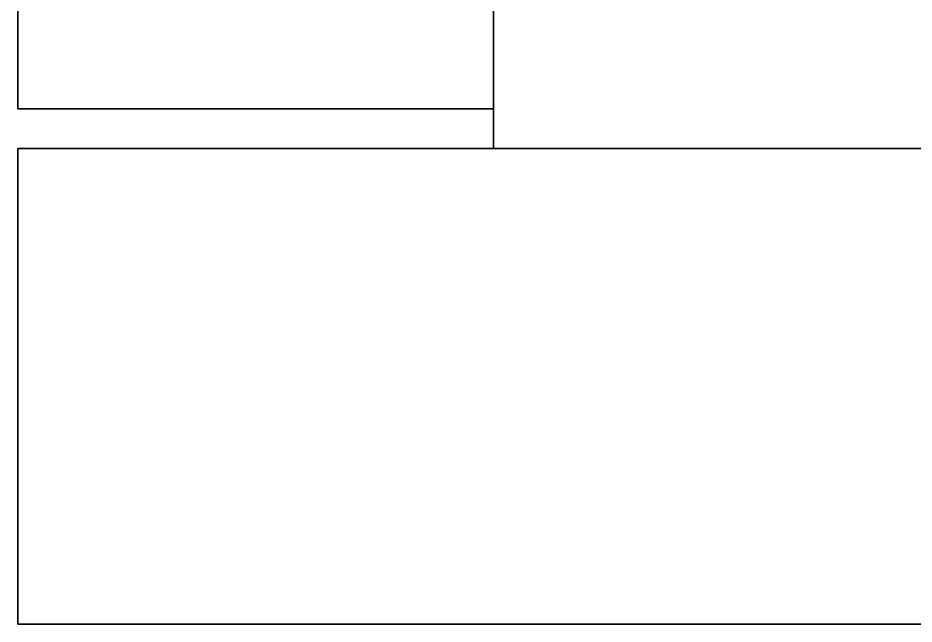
# Model space of a CAD drawing. Extents: x -80 to 2901, y -3352 to 80.
# Drawn here: x 2241 to 2274.92, y -2152 to -2129.06 of the extents above; entities that cross this region are included whole.
import ezdxf

# ---------------------------------------------------------------- set-up
doc = ezdxf.new("R2010")
doc.units = 0

# ---------------------------------------------------------------- blocks, each defined once
blk = doc.blocks.new('cocina Juan v2.lateral terminacion.Lateral Derecho1', base_point=(18, 0))
at = {"layer": 'e-Roble Nebraska gris', "color": 0}
for points in [[(0, 0), (0, 580), (0, 580, 2580), (0, 0, 2580)], [(18, 0), (18, 580), (18, 580, 2580), (18, 0, 2580)]]:
    blk.add_3dface(points, dxfattribs=at)
at = {"layer": 'e-roble nebraska gris', "color": 0}
for points in [[(0, 0), (0, 580), (18, 580), (18, 0)], [(0, 580, 2580), (0, 0, 2580), (18, 0, 2580), (18, 580, 2580)], [(0, 0, 2580), (0, 0), (18, 0), (18, 0, 2580)]]:
    blk.add_3dface(points, dxfattribs=at)
blk = doc.blocks.new('cocina Juan v2.lateral terminacion.Lateral Derecho')
at = {"layer": 'e-Roble Nebraska gris'}
blk.add_blockref('cocina Juan v2.lateral terminacion.Lateral Derecho1', (18, 0), dxfattribs=at)
blk = doc.blocks.new('cocina Juan v2.lateral terminacion')
at = {"layer": 'cocina Juan v2.lateral terminacion.Lateral Derecho'}
blk.add_blockref('cocina Juan v2.lateral terminacion.Lateral Derecho', (0, 0), dxfattribs=at)
blk = doc.blocks.new('cocina Juan v2.alacena 2p.Lateral Derecho1', base_point=(800, 18, 20))
at = {"layer": 'blanco', "color": 0}
for points in [[(782, 18, 20), (782, 577, 20), (800, 577, 20), (800, 18, 20)], [(782, 577, 686), (782, 18, 686), (800, 18, 686), (800, 577, 686)]]:
    blk.add_3dface(points, dxfattribs=at)
at = {"layer": 'Blanco', "color": 0}
blk.add_3dface([(800, 18, 20), (800, 577, 20), (800, 577, 686), (800, 18, 686)], dxfattribs=at)
at = {"layer": 'e-Roble nebraska gris', "color": 0}
blk.add_3dface([(782, 18, 686), (782, 18, 20), (800, 18, 20), (800, 18, 686)], dxfattribs=at)
blk = doc.blocks.new('cocina Juan v2.alacena 2p.Lateral Derecho')
at = {"layer": 'Blanco'}
blk.add_blockref('cocina Juan v2.alacena 2p.Lateral Derecho1', (800, 18, 20), dxfattribs=at)
blk = doc.blocks.new('cocina Juan v2.alacena 2p.Door Std (doble) [1] (2)', base_point=(401.5, 0, 686))
at = {"layer": 'e-Roble Nebraska gris', "color": 0}
for points in [[(401.5, 18), (798.5, 18), (798.5, 18, 686), (401.5, 18, 686)], [(401.5, 0, 686), (798.5, 0, 686), (798.5, 0), (401.5, 0)]]:
    blk.add_3dface(points, dxfattribs=at)
at = {"layer": 'e-roble nebraska gris', "color": 0}
for points in [[(798.5, 18, 686), (798.5, 0, 686), (401.5, 0, 686), (401.5, 18, 686)], [(401.5, 0), (798.5, 0), (798.5, 18), (401.5, 18)], [(798.5, 18), (798.5, 0), (798.5, 0, 686), (798.5, 18, 686)]]:
    blk.add_3dface(points, dxfattribs=at)
blk = doc.blocks.new('cocina Juan v2.alacena 2p.Door Std (doble) [1]')
at = {"layer": 'e-Roble Nebraska gris'}
blk.add_blockref('cocina Juan v2.alacena 2p.Door Std (doble) [1] (2)', (401.5, 0, 686), dxfattribs=at)
blk = doc.blocks.new('cocina Juan v2.alacena 2p')
at = {"layer": 'cocina Juan v2.alacena 2p.Door Std (doble) [1]'}
blk.add_blockref('cocina Juan v2.alacena 2p.Door Std (doble) [1]', (0, 0), dxfattribs=at)
at = {"layer": 'cocina Juan v2.alacena 2p.Lateral Derecho'}
blk.add_blockref('cocina Juan v2.alacena 2p.Lateral Derecho', (0, 0), dxfattribs=at)

msp = doc.modelspace()

# ---------------------------------------------------------------- block references
at = {"rotation": -90}
for name, p in [('cocina Juan v2.alacena 2p', (2241, -1334, 1900)), ('cocina Juan v2.lateral terminacion', (2241, -2134, 6))]:
    msp.add_blockref(name, p, dxfattribs=at)

doc.saveas('drawing.dxf')
